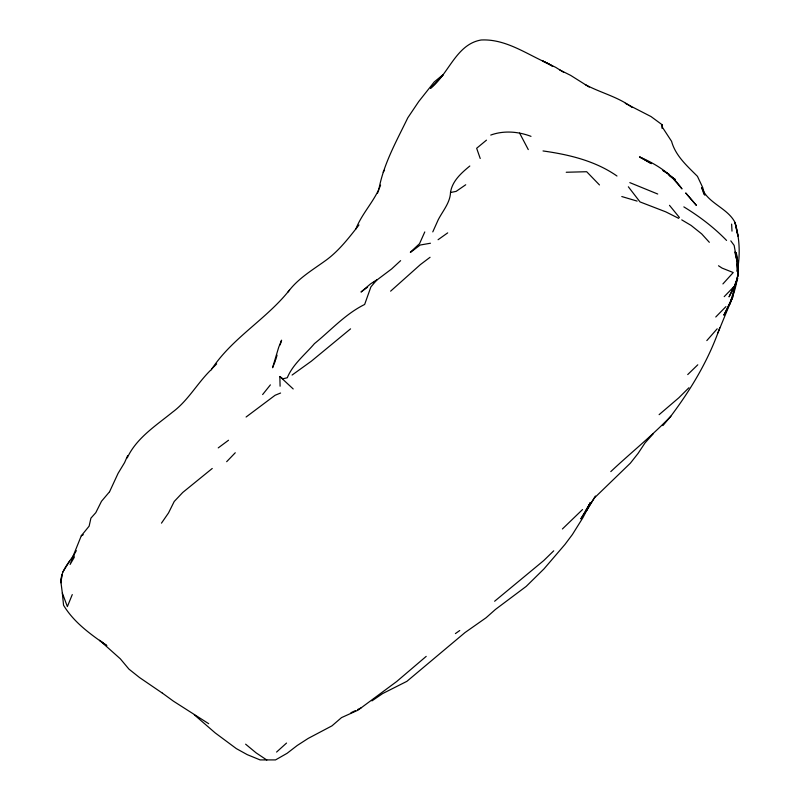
<?xml version="1.0" encoding="UTF-8"?>
<svg xmlns="http://www.w3.org/2000/svg" width="800" height="800" viewBox="0 0 800 800"><rect width="100%" height="100%" fill="white"/><g stroke="black" fill="none" stroke-linecap="round" stroke-linejoin="round"><path stroke-width="1.2" d="M734.41 288.85L732.7 296.95L723.83 315.18C734.58 296.51 741.38 274.52 736.26 252.93L737.23 271.3M469.81 166.02C461.36 173.01 452.15 181.06 450.51 192.52C450.14 202.71 442.75 210.97 438.25 219.71L432.78 231.89M60.99 582.86L61.89 574.79L61.03 582.54C60.17 569.83 71.03 561.12 76.32 550.63M733.99 291.45L734.93 285.52M737.19 271.28C740.47 255.27 739.67 238.1 735.04 222.51C727.5 207.75 707.39 203.23 701.7 187.53L703.97 194.37M127.26 457.88C136.31 438.16 156.02 425.54 172.5 412.18C187.93 400.8 197.08 383.56 210.56 370.28M378.95 189.01C383.71 163.63 396.67 140.81 407.79 117.81L418.73 101.55L434.28 81.91L443.17 74.6M735.34 284.64L738.12 275.04L737.56 268.17M275.79 359.56L277.05 355.19M733.62 287.13L729.03 296.87L735.02 285.74L738.12 275.04L737.19 263.99M734.31 288.86L729.86 304.09L732.7 296.95L717.91 332.91M280.17 344.85L281.59 340.18L278.7 347.28L272.56 367.74L275.47 360.66M719.72 327.84C708.7 359.92 690.98 389.41 670.66 416.41C651.89 435.96 630.56 452.98 610.8 471.6M735.02 285.74L737.7 278.47L734.64 284.97M109.5 491.82L101.48 501.3L95.8 512.67L90.91 518.15L89.13 526.15L81.29 535.77L72.08 558.69M377.55 193.13L378.69 190.13M72.27 594.59L67.37 606.6L62.33 593.05L61.09 583.38M127.64 455.68L124.57 462.63L118.08 473.36L109.57 491.74M424.78 231.94L419.55 243.67L410.37 252.2M380.59 185.13C374.66 201.03 361.99 213.17 355.87 229.02M588.83 506.44L582.94 517.65L572.4 534.52L564.95 544.46L544.01 568.87L526.21 586.39L495.49 609.4L486.09 617.75L464.98 632.58L406.9 681.33L382.63 693.58L371.94 700.89M211.08 370.12C231.73 338.11 266.16 319.6 289.57 289.97M590.41 502.53L585.49 511.52L590.46 502.65M595.39 496.03L586.42 511.02M590.38 502.74L580.85 518.85L594.45 497.91L630.39 463.15L638.08 453.41L644.96 443.01L653.26 433.76M69.58 561.15L62.85 572.03M161.47 523.15L168.54 512.9L174.2 501.51L182.74 492.46L212.25 468.47M383.15 172.09L384.55 170.17M358.96 224.98C348.69 238.05 338.52 251.49 324.75 261.15C311.74 270.49 297.61 278.87 288 292.05M262.63 394.56L270.39 384.87M662.9 425.6L670.92 416.13M706.82 340.6L717.2 328.78M722.91 283.93L733.23 272.54L722.1 268.11L718.5 265.76M443.21 74.77L430.52 88.31C448.84 74 456.11 44.27 481.09 40C505.72 38.68 526.65 54.2 548.36 63.61L552.69 66.24L542.66 60.96L555.74 67.37L563.66 72.31M226.66 461.7L235.27 452.76M724.2 296.66L734.38 286.17M582.53 509.55L562.42 528.96M715.76 317L725.92 306.63M211.75 368.85L216.65 363.95M688.94 387.73L678.83 397.79L659.12 414.66M553.74 550.82L543.67 560.63L494.62 601.25M687.72 374.57L697.78 364.8M276.58 752.06L286.53 743.07M390.61 291.17L420.38 264.6L430.06 257.29M426.21 656.38L396.66 681.54L358.01 710.17L341.53 717.6L331.99 725.84L308.14 738.44L297.18 745.52L287.09 753.31L275.54 759.91L260.1 759.91L247.26 754.65L236.37 748.63L215.18 732.9L194.34 714.84M486.47 140.15L476.66 148.27L480.22 158.49M373.17 282.84L391.62 268.96L400.62 260.65M350.56 328.85L311.34 361.2L292.09 375.05M410.45 252.43L420.14 245.04L430.45 243.23M367.55 287.16L361 292.04L370.59 283.85L376.94 279.78L370.9 286.89L364.65 304.46C345.34 314 330.94 330.25 314.45 343.62C305.11 354.58 292.8 364.27 287.29 377.73L282.95 378.82L279.84 376.51L280.1 386.22M218.24 447.89L228.51 440.25M246.09 417.02L275.12 395.25L280.58 393.03M438.07 239.72L447.69 232.87M455.4 633.59L459.75 630.52M465.72 184.76L456.14 191.37L450.51 192.52M81.29 535.77L83.29 534.7M350.97 712.74L355.41 710.61M357.63 709.55L360.97 707.96M490.75 135.07C503.72 130.34 518.21 131.49 531 136.35M566.23 172.26L586.68 171.72L599.47 184.94M543.03 150.95C568.91 154.58 595.25 160.81 616.98 176.02M621.79 196.54L637.14 201.1M629.82 182.63L657.73 194.03M585.39 84.67C600.85 92.94 618.08 96.83 632.23 107.51M651.43 163.55L639.5 156.9C656.06 164.02 671.6 173.76 682 188.91L673.21 178.77L668.81 175.16M559.68 69.89L570.65 75.38L589.24 87.08M678.76 218.39L665.81 211.87L640 201.91L628.35 186.79M625.32 103.35L651.02 116.56L662.03 124.67L662.42 127.31L671.57 141.31C675.5 155.82 687.24 166.07 697.46 176.35L702.69 187.49L704.85 195.27M640.07 157.21L651.47 163.57L645.42 160.15M681.75 219.87L691.1 225.42L701.68 233.88L709.34 242.31M664.4 171.54L662.79 170.52M208.69 723.69L173.44 701.18L162.38 693.11M665.32 172.1L668.98 174.36L663.83 171.17M683.85 206.89C699.33 216.32 713.93 227.4 726.56 240.43M266.8 760L256.09 752.85L245.62 744.17M670.34 176.02L675.43 179.64L669.42 175.22M162.27 693.06L139.54 677.55L128.93 669.11L120.31 658.8L99.55 640.29L106.83 645.62C90.56 634.26 73.99 622.58 63.55 605.22L62.33 593.05M279.84 376.51L293.2 388.96M669.48 205.32L679.41 217.49M730.8 240.86L734.16 245.42L736.59 259.16L734.8 252.06M528.28 149.59L519.59 133.07M736.26 252.93L736.98 261.53M731.63 224.1L731.99 231.13M662.03 124.67L662.03 128.3M72.87 557.27L70.1 564.47L74.29 557.3L73.95 555.57L72.87 557.27M696.37 205.35L685.83 193.1L696.37 205.35M737.52 233.98L735.04 222.51L737.94 236.07L737.52 233.98"/></g></svg>
